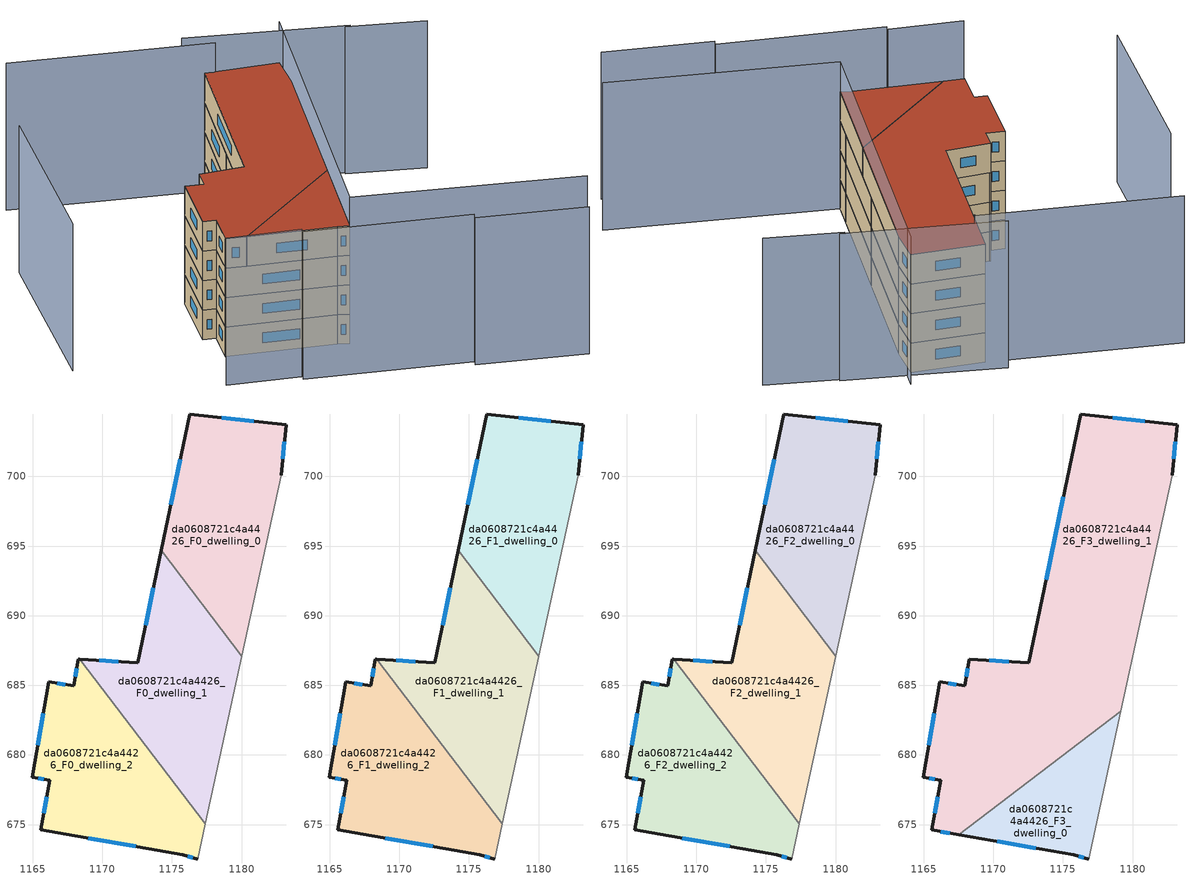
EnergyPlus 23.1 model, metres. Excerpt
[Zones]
da0608721c4a4426_F0_dwelling_0
 floor ground (EU_floor_Construction): 1183.2,703.7 1182.85,700.07 1180.02,687.09 1174.23,694.69 1176.28,704.48 z0
 wall outside (EU_wall_Construction): 1182.85,700.07 1183.2,703.7 1176.28,704.48 1174.23,694.69 z0:3
 wall adiabatic (EU_wall_Construction): 1180.02,687.09 1182.85,700.07 z0:3
 wall to da0608721c4a4426_F0_dwelling_1 (EU_wall_Construction): 1174.23,694.69 1180.02,687.09 z0:3
 window (EU_Window_Construction): 1180.89,703.96 1178.59,704.22 / 1182.97,701.28 1183.08,702.49 / 1175.6,701.22 1174.91,697.96 z1:2
da0608721c4a4426_F0_dwelling_1
 floor ground (EU_floor_Construction): 1174.23,694.69 1180.02,687.09 1177.4,675.04 1168.38,686.88 1172.54,686.61 z0
 wall outside (EU_wall_Construction): 1174.23,694.69 1172.54,686.61 1168.38,686.88 z0:3
 wall adiabatic (EU_wall_Construction): 1177.4,675.04 1180.02,687.09 z0:3
 wall to da0608721c4a4426_F0_dwelling_2 (EU_wall_Construction): 1168.38,686.88 1177.4,675.04 z0:3
 window (EU_Window_Construction): 1171.15,686.7 1169.77,686.79 / 1173.67,692 1173.1,689.31 z1:2
da0608721c4a4426_F0_dwelling_2
 floor ground (EU_floor_Construction): 1168.38,686.88 1177.4,675.04 1176.85,672.53 1175.79,672.83 1165.58,674.61 1166.22,678.18 1164.98,678.4 1166.16,685.26 1167.94,684.95 1168.28,686.88 z0
 wall outside (EU_wall_Construction): 1168.38,686.88 1168.28,686.88 1167.94,684.95 1166.16,685.26 1164.98,678.4 1166.22,678.18 1165.58,674.61 1175.79,672.83 1176.85,672.53 z0:3
 wall adiabatic (EU_wall_Construction): 1176.85,672.53 1177.4,675.04 z0:3
 window (EU_Window_Construction): 1165.39,678.33 1165.81,678.26 / 1165.77,682.98 1165.37,680.69 / 1167.35,685.06 1166.75,685.16 / 1168.17,686.24 1168.05,685.6 / 1176.14,672.73 1176.5,672.63 / 1168.98,674.02 1172.39,673.43 / 1166.01,676.99 1165.79,675.8 z1:2
da0608721c4a4426_F1_dwelling_0
 floor to da0608721c4a4426_F0_dwelling_0 (EU_floor_Construction): 1183.2,703.7 1182.85,700.07 1180.02,687.09 1174.23,694.69 1176.28,704.48 z3
 wall outside (EU_wall_Construction): 1182.85,700.07 1183.2,703.7 1176.28,704.48 1174.23,694.69 z3:6
 wall adiabatic (EU_wall_Construction): 1180.02,687.09 1182.85,700.07 z3:6
 wall to da0608721c4a4426_F1_dwelling_1 (EU_wall_Construction): 1174.23,694.69 1180.02,687.09 z3:6
 window (EU_Window_Construction): 1180.89,703.96 1178.59,704.22 / 1182.97,701.28 1183.08,702.49 / 1175.6,701.22 1174.91,697.96 z4:5
da0608721c4a4426_F1_dwelling_1
 floor to da0608721c4a4426_F0_dwelling_1 (EU_floor_Construction): 1174.23,694.69 1180.02,687.09 1177.4,675.04 1168.38,686.88 1172.54,686.61 z3
 wall outside (EU_wall_Construction): 1174.23,694.69 1172.54,686.61 1168.38,686.88 z3:6
 wall adiabatic (EU_wall_Construction): 1177.4,675.04 1180.02,687.09 z3:6
 wall to da0608721c4a4426_F1_dwelling_2 (EU_wall_Construction): 1168.38,686.88 1177.4,675.04 z3:6
 window (EU_Window_Construction): 1171.15,686.7 1169.77,686.79 / 1173.67,692 1173.1,689.31 z4:5
da0608721c4a4426_F1_dwelling_2
 floor to da0608721c4a4426_F0_dwelling_2 (EU_floor_Construction): 1168.38,686.88 1177.4,675.04 1176.85,672.53 1175.79,672.83 1165.58,674.61 1166.22,678.18 1164.98,678.4 1166.16,685.26 1167.94,684.95 1168.28,686.88 z3
 wall outside (EU_wall_Construction): 1168.38,686.88 1168.28,686.88 1167.94,684.95 1166.16,685.26 1164.98,678.4 1166.22,678.18 1165.58,674.61 1175.79,672.83 1176.85,672.53 z3:6
 wall adiabatic (EU_wall_Construction): 1176.85,672.53 1177.4,675.04 z3:6
 window (EU_Window_Construction): 1165.39,678.33 1165.81,678.26 / 1165.77,682.98 1165.37,680.69 / 1167.35,685.06 1166.75,685.16 / 1168.17,686.24 1168.05,685.6 / 1176.14,672.73 1176.5,672.63 / 1168.98,674.02 1172.39,673.43 / 1166.01,676.99 1165.79,675.8 z4:5
da0608721c4a4426_F2_dwelling_0
 floor to da0608721c4a4426_F1_dwelling_0 (EU_floor_Construction): 1183.2,703.7 1182.85,700.07 1180.02,687.09 1174.23,694.69 1176.28,704.48 z6
 wall outside (EU_wall_Construction): 1182.85,700.07 1183.2,703.7 1176.28,704.48 1174.23,694.69 z6:9
 wall adiabatic (EU_wall_Construction): 1180.02,687.09 1182.85,700.07 z6:9
 wall to da0608721c4a4426_F2_dwelling_1 (EU_wall_Construction): 1174.23,694.69 1180.02,687.09 z6:9
 window (EU_Window_Construction): 1180.89,703.96 1178.59,704.22 / 1182.97,701.28 1183.08,702.49 / 1175.6,701.22 1174.91,697.96 z7:8
da0608721c4a4426_F2_dwelling_1
 floor to da0608721c4a4426_F1_dwelling_1 (EU_floor_Construction): 1174.23,694.69 1180.02,687.09 1177.4,675.04 1168.38,686.88 1172.54,686.61 z6
 wall outside (EU_wall_Construction): 1174.23,694.69 1172.54,686.61 1168.38,686.88 z6:9
 wall adiabatic (EU_wall_Construction): 1177.4,675.04 1180.02,687.09 z6:9
 wall to da0608721c4a4426_F2_dwelling_2 (EU_wall_Construction): 1168.38,686.88 1177.4,675.04 z6:9
 window (EU_Window_Construction): 1171.15,686.7 1169.77,686.79 / 1173.67,692 1173.1,689.31 z7:8
da0608721c4a4426_F2_dwelling_2
 floor to da0608721c4a4426_F1_dwelling_2 (EU_floor_Construction): 1168.38,686.88 1177.4,675.04 1176.85,672.53 1175.79,672.83 1165.58,674.61 1166.22,678.18 1164.98,678.4 1166.16,685.26 1167.94,684.95 1168.28,686.88 z6
 wall outside (EU_wall_Construction): 1168.38,686.88 1168.28,686.88 1167.94,684.95 1166.16,685.26 1164.98,678.4 1166.22,678.18 1165.58,674.61 1175.79,672.83 1176.85,672.53 z6:9
 wall adiabatic (EU_wall_Construction): 1176.85,672.53 1177.4,675.04 z6:9
 window (EU_Window_Construction): 1165.39,678.33 1165.81,678.26 / 1165.77,682.98 1165.37,680.69 / 1167.35,685.06 1166.75,685.16 / 1168.17,686.24 1168.05,685.6 / 1176.14,672.73 1176.5,672.63 / 1168.98,674.02 1172.39,673.43 / 1166.01,676.99 1165.79,675.8 z7:8
da0608721c4a4426_F3_dwelling_0
 floor to da0608721c4a4426_F2_dwelling_2 (EU_floor_Construction): 1174.14,679.32 1177.4,675.04 1176.85,672.53 1175.79,672.83 1167.53,674.27 z9
 floor to da0608721c4a4426_F2_dwelling_1 (EU_floor_Construction): 1179.16,683.14 1177.4,675.04 1174.14,679.32 z9
 wall outside (EU_wall_Construction): 1167.53,674.27 1175.79,672.83 1176.85,672.53 z9:12
 wall to da0608721c4a4426_F3_dwelling_1 (EU_wall_Construction): 1179.16,683.14 1167.53,674.27 z9:12
 wall adiabatic (EU_wall_Construction): 1176.85,672.53 1179.16,683.14 z9:12
 window (EU_Window_Construction): 1176.14,672.73 1176.5,672.63 / 1170.28,673.79 1173.04,673.31 z10:11
 roof outside (EU_roof_Construction): 1176.85,672.53 1179.16,683.14 1167.53,674.27 1175.79,672.83 z12
da0608721c4a4426_F3_dwelling_1
 floor to da0608721c4a4426_F2_dwelling_0 (EU_floor_Construction): 1183.2,703.7 1182.85,700.07 1180.02,687.1 1174.23,694.69 1176.28,704.48 z9
 floor to da0608721c4a4426_F2_dwelling_1 (EU_floor_Construction): 1174.23,694.69 1180.02,687.1 1179.16,683.14 1174.14,679.32 1168.38,686.88 1172.54,686.61 z9
 floor to da0608721c4a4426_F2_dwelling_2 (EU_floor_Construction): 1168.38,686.88 1174.14,679.32 1167.53,674.27 1165.58,674.61 1166.22,678.18 1164.98,678.4 1166.16,685.26 1167.94,684.95 1168.28,686.88 z9
 wall outside (EU_wall_Construction): 1182.85,700.07 1183.2,703.7 1176.28,704.48 1172.54,686.61 1168.28,686.88 1167.94,684.95 1166.16,685.26 1164.98,678.4 1166.22,678.18 1165.58,674.61 1167.53,674.27 z9:12
 wall adiabatic (EU_wall_Construction): 1179.16,683.14 1182.85,700.07 z9:12
 window (EU_Window_Construction): 1166.01,676.99 1165.79,675.8 / 1165.39,678.33 1165.81,678.26 / 1165.77,682.98 1165.37,680.69 / 1167.35,685.06 1166.75,685.16 / 1168.17,686.24 1168.05,685.6 / 1171.12,686.7 1169.7,686.79 / 1175.03,698.53 1173.79,692.57 / 1180.89,703.96 1178.59,704.22 / 1182.97,701.28 1183.08,702.49 / 1166.23,674.5 1166.88,674.39 z10:11
 roof outside (EU_roof_Construction): 1179.16,683.14 1182.85,700.07 1183.2,703.7 1176.28,704.48 1172.54,686.61 1168.28,686.88 1167.94,684.95 1166.16,685.26 1164.98,678.4 1166.22,678.18 1165.58,674.61 1167.53,674.27 z12
shading: 1185.7,664.39 1195.91,662.32 / 1170.36,667.93 1185.81,664.99 / 1163.53,669.5 1170.44,668.42 / 1154.8,696.61 1151.94,677.5 / 1198.05,667.78 1176.82,672.4 / 1176.82,672.4 1184.08,705.72 / 1196.45,700.76 1189.2,702.55 / 1189.73,702.66 1174.78,706.31 / 1177.24,704.29 1158.37,708.05 z0:15
[Building]
EU S2 Campaign: North Axis=0; Terrain=City; Solar Distribution=FullExterior
[Site:Location]
Bologna: Latitude=44.5; Longitude=11.25; Time Zone=1; Elevation=37
[SizingPeriod:WeatherFileDays]
AnnualSizingPeriod: Begin Month=1; Begin Day of Month=1; End Month=12; End Day of Month=31; Day of Week for Start Day=Monday; Use Weather File Daylight Saving Period=No; Use Weather File Rain and Snow Indicators=No
[MATERIAL]
EU_InternalMass_Material: Roughness=MediumRough; Thickness=0.1; Conductivity=1; Density=1800; Specific Heat=900; Thermal Absorptance=0.9; Solar Absorptance=0.7; Visible Absorptance=0.7
[MATERIAL:NOMASS] Roughness=MediumRough; Thermal Absorptance=0.9; Solar Absorptance=0.7; Visible Absorptance=0.7
Name | Thermal Resistance
EU_wall_NoMass | 0.937881
EU_roof_NoMass | 0.548572
EU_floor_NoMass | 0.71348
[WINDOWMATERIAL:SIMPLEGLAZINGSYSTEM]
EU_Window_SimpleGlazing: UFactor=4.25633; Solar Heat Gain Coefficient=0.85; Visible Transmittance=0.85
[CONSTRUCTION]
EU_wall_Construction: EU_wall_NoMass
EU_roof_Construction: EU_roof_NoMass
EU_floor_Construction: EU_floor_NoMass
EU_Window_Construction: EU_Window_SimpleGlazing
EU_InternalMass_Construction: EU_InternalMass_Material
[ZONE] Type=1; Multiplier=1; Ceiling Height=autocalculate; Floor Area=autocalculate; Part of Total Floor Area=Yes
Name | Volume
da0608721c4a4426_F0_dwelling_0; da0608721c4a4426_F1_dwelling_0; da0608721c4a4426_F2_dwelling_0 | 293.11
da0608721c4a4426_F3_dwelling_0 | 152.979
da0608721c4a4426_F0_dwelling_1; da0608721c4a4426_F1_dwelling_1; da0608721c4a4426_F2_dwelling_1 | 293.109
da0608721c4a4426_F3_dwelling_1 | 726.284
da0608721c4a4426_F0_dwelling_2; da0608721c4a4426_F1_dwelling_2; da0608721c4a4426_F2_dwelling_2 | 293.087
[INTERNALMASS] Construction=EU_InternalMass_Construction
Name | Zone or ZoneList | Surface Area
da0608721c4a4426_F0_dwelling_0_EU_InternalMass | da0608721c4a4426_F0_dwelling_0 | 97.7037
da0608721c4a4426_F0_dwelling_1_EU_InternalMass | da0608721c4a4426_F0_dwelling_1 | 97.7027
da0608721c4a4426_F0_dwelling_2_EU_InternalMass | da0608721c4a4426_F0_dwelling_2 | 97.6955
da0608721c4a4426_F1_dwelling_0_EU_InternalMass | da0608721c4a4426_F1_dwelling_0 | 97.7037
da0608721c4a4426_F1_dwelling_1_EU_InternalMass | da0608721c4a4426_F1_dwelling_1 | 97.7027
da0608721c4a4426_F1_dwelling_2_EU_InternalMass | da0608721c4a4426_F1_dwelling_2 | 97.6955
da0608721c4a4426_F2_dwelling_0_EU_InternalMass | da0608721c4a4426_F2_dwelling_0 | 97.7037
da0608721c4a4426_F2_dwelling_1_EU_InternalMass | da0608721c4a4426_F2_dwelling_1 | 97.7027
da0608721c4a4426_F2_dwelling_2_EU_InternalMass | da0608721c4a4426_F2_dwelling_2 | 97.6955
da0608721c4a4426_F3_dwelling_0_EU_InternalMass | da0608721c4a4426_F3_dwelling_0 | 50.9873
da0608721c4a4426_F3_dwelling_1_EU_InternalMass | da0608721c4a4426_F3_dwelling_1 | 242.106
[OTHEREQUIPMENT] Fuel Type=Electricity; Design Level Calculation Method=Watts/Area; Power per Zone Floor Area=1; Fraction Latent=0; Fraction Radiant=0; Fraction Lost=0; Carbon Dioxide Generation Rate=0; EndUse Subcategory=EU_Step8_InternalGains
Name | Zone or ZoneList or Space or SpaceList | Schedule
EU_Step8_InternalGain_da0608721c4a4426_F0_dwelling_0_f000 | da0608721c4a4426_F0_dwelling_0 | EU_Step8_GainSchedule_da0608721c4a4426_F0_dwelling_0_f000
EU_Step8_InternalGain_da0608721c4a4426_F0_dwelling_1_f000 | da0608721c4a4426_F0_dwelling_1 | EU_Step8_GainSchedule_da0608721c4a4426_F0_dwelling_1_f000
EU_Step8_InternalGain_da0608721c4a4426_F0_dwelling_2_f000 | da0608721c4a4426_F0_dwelling_2 | EU_Step8_GainSchedule_da0608721c4a4426_F0_dwelling_2_f000
EU_Step8_InternalGain_da0608721c4a4426_F1_dwelling_0_f000 | da0608721c4a4426_F1_dwelling_0 | EU_Step8_GainSchedule_da0608721c4a4426_F1_dwelling_0_f000
EU_Step8_InternalGain_da0608721c4a4426_F1_dwelling_1_f000 | da0608721c4a4426_F1_dwelling_1 | EU_Step8_GainSchedule_da0608721c4a4426_F1_dwelling_1_f000
EU_Step8_InternalGain_da0608721c4a4426_F1_dwelling_2_f000 | da0608721c4a4426_F1_dwelling_2 | EU_Step8_GainSchedule_da0608721c4a4426_F1_dwelling_2_f000
EU_Step8_InternalGain_da0608721c4a4426_F2_dwelling_0_f000 | da0608721c4a4426_F2_dwelling_0 | EU_Step8_GainSchedule_da0608721c4a4426_F2_dwelling_0_f000
EU_Step8_InternalGain_da0608721c4a4426_F2_dwelling_1_f000 | da0608721c4a4426_F2_dwelling_1 | EU_Step8_GainSchedule_da0608721c4a4426_F2_dwelling_1_f000
EU_Step8_InternalGain_da0608721c4a4426_F2_dwelling_2_f000 | da0608721c4a4426_F2_dwelling_2 | EU_Step8_GainSchedule_da0608721c4a4426_F2_dwelling_2_f000
EU_Step8_InternalGain_da0608721c4a4426_F3_dwelling_0_f000 | da0608721c4a4426_F3_dwelling_0 | EU_Step8_GainSchedule_da0608721c4a4426_F3_dwelling_0_f000
EU_Step8_InternalGain_da0608721c4a4426_F3_dwelling_1_f000 | da0608721c4a4426_F3_dwelling_1 | EU_Step8_GainSchedule_da0608721c4a4426_F3_dwelling_1_f000
[ZONEVENTILATION:DESIGNFLOWRATE] Schedule=EU_AlwaysOn; Design Flow Rate Calculation Method=AirChanges/Hour; Air Changes per Hour=0.687892; Ventilation Type=Natural; Fan Pressure Rise=0; Fan Total Efficiency=1; Constant Term Coefficient=1; Temperature Term Coefficient=0; Velocity Term Coefficient=0; Velocity Squared Term Coefficient=0; Minimum Indoor Temperature=-100; Maximum Indoor Temperature=100; Delta Temperature=-100; Minimum Outdoor Temperature=-100; Maximum Outdoor Temperature=100; Maximum Wind Speed=40
Name | Zone or ZoneList or Space or SpaceList
EU_ConstantAir_da0608721c4a4426_F0_dwelling_0 | da0608721c4a4426_F0_dwelling_0
EU_ConstantAir_da0608721c4a4426_F0_dwelling_1 | da0608721c4a4426_F0_dwelling_1
EU_ConstantAir_da0608721c4a4426_F0_dwelling_2 | da0608721c4a4426_F0_dwelling_2
EU_ConstantAir_da0608721c4a4426_F1_dwelling_0 | da0608721c4a4426_F1_dwelling_0
EU_ConstantAir_da0608721c4a4426_F1_dwelling_1 | da0608721c4a4426_F1_dwelling_1
EU_ConstantAir_da0608721c4a4426_F1_dwelling_2 | da0608721c4a4426_F1_dwelling_2
EU_ConstantAir_da0608721c4a4426_F2_dwelling_0 | da0608721c4a4426_F2_dwelling_0
EU_ConstantAir_da0608721c4a4426_F2_dwelling_1 | da0608721c4a4426_F2_dwelling_1
EU_ConstantAir_da0608721c4a4426_F2_dwelling_2 | da0608721c4a4426_F2_dwelling_2
EU_ConstantAir_da0608721c4a4426_F3_dwelling_0 | da0608721c4a4426_F3_dwelling_0
EU_ConstantAir_da0608721c4a4426_F3_dwelling_1 | da0608721c4a4426_F3_dwelling_1
[HVACTEMPLATE:THERMOSTAT] Constant Heating Setpoint=20; Constant Cooling Setpoint=50
EU_HeatOnly_da0608721c4a4426_F0_dwelling_0; EU_HeatOnly_da0608721c4a4426_F0_dwelling_1; EU_HeatOnly_da0608721c4a4426_F0_dwelling_2; EU_HeatOnly_da0608721c4a4426_F1_dwelling_0; EU_HeatOnly_da0608721c4a4426_F1_dwelling_1; EU_HeatOnly_da0608721c4a4426_F1_dwelling_2; EU_HeatOnly_da0608721c4a4426_F2_dwelling_0; EU_HeatOnly_da0608721c4a4426_F2_dwelling_1; EU_HeatOnly_da0608721c4a4426_F2_dwelling_2; EU_HeatOnly_da0608721c4a4426_F3_dwelling_0; EU_HeatOnly_da0608721c4a4426_F3_dwelling_1
[HVACTEMPLATE:ZONE:IDEALLOADSAIRSYSTEM] System Availability Schedule=EU_AlwaysOn; Maximum Heating Supply Air Temperature=50; Minimum Cooling Supply Air Temperature=13; Maximum Heating Supply Air Humidity Ratio=0.0156; Minimum Cooling Supply Air Humidity Ratio=0.0077; Heating Limit=NoLimit; Cooling Limit=NoLimit; Heating Availability Schedule=EU_AlwaysOn; Cooling Availability Schedule=EU_CoolingOff; Dehumidification Control Type=ConstantSensibleHeatRatio; Cooling Sensible Heat Ratio=0.7; Dehumidification Setpoint=60; Humidification Control Type=None; Humidification Setpoint=30; Outdoor Air Method=None; Outdoor Air Flow Rate per Person=0.00944; Outdoor Air Flow Rate per Zone Floor Area=0; Outdoor Air Flow Rate per Zone=0; Demand Controlled Ventilation Type=None; Outdoor Air Economizer Type=NoEconomizer; Heat Recovery Type=None; Sensible Heat Recovery Effectiveness=0.7; Latent Heat Recovery Effectiveness=0.65
Name | Template Thermostat
da0608721c4a4426_F0_dwelling_0 | EU_HeatOnly_da0608721c4a4426_F0_dwelling_0
da0608721c4a4426_F0_dwelling_1 | EU_HeatOnly_da0608721c4a4426_F0_dwelling_1
da0608721c4a4426_F0_dwelling_2 | EU_HeatOnly_da0608721c4a4426_F0_dwelling_2
da0608721c4a4426_F1_dwelling_0 | EU_HeatOnly_da0608721c4a4426_F1_dwelling_0
da0608721c4a4426_F1_dwelling_1 | EU_HeatOnly_da0608721c4a4426_F1_dwelling_1
da0608721c4a4426_F1_dwelling_2 | EU_HeatOnly_da0608721c4a4426_F1_dwelling_2
da0608721c4a4426_F2_dwelling_0 | EU_HeatOnly_da0608721c4a4426_F2_dwelling_0
da0608721c4a4426_F2_dwelling_1 | EU_HeatOnly_da0608721c4a4426_F2_dwelling_1
da0608721c4a4426_F2_dwelling_2 | EU_HeatOnly_da0608721c4a4426_F2_dwelling_2
da0608721c4a4426_F3_dwelling_0 | EU_HeatOnly_da0608721c4a4426_F3_dwelling_0
da0608721c4a4426_F3_dwelling_1 | EU_HeatOnly_da0608721c4a4426_F3_dwelling_1
[SIZING:ZONE] Zone Cooling Design Supply Air Temperature Input Method=SupplyAirTemperature; Zone Cooling Design Supply Air Temperature=13; Zone Heating Design Supply Air Temperature Input Method=SupplyAirTemperature; Zone Heating Design Supply Air Temperature=50; Zone Cooling Design Supply Air Humidity Ratio=0.008; Zone Heating Design Supply Air Humidity Ratio=0.008; Cooling Design Air Flow Method=DesignDay; Cooling Design Air Flow Rate=0; Cooling Minimum Air Flow per Zone Floor Area=0.000762; Cooling Minimum Air Flow=0; Cooling Minimum Air Flow Fraction=0.2; Heating Design Air Flow Method=DesignDay; Heating Design Air Flow Rate=0; Heating Maximum Air Flow per Zone Floor Area=0.002032; Heating Maximum Air Flow=0.141576; Heating Maximum Air Flow Fraction=0.3; Account for Dedicated Outdoor Air System=No; Dedicated Outdoor Air System Control Strategy=NeutralSupplyAir; Dedicated Outdoor Air Low Setpoint Temperature for Design=autosize; Dedicated Outdoor Air High Setpoint Temperature for Design=autosize; Zone Load Sizing Method=Sensible Load Only No Latent Load; Zone Latent Cooling Design Supply Air Humidity Ratio Input Method=HumidityRatioDifference; Zone Cooling Design Supply Air Humidity Ratio Difference=0.005; Zone Latent Heating Design Supply Air Humidity Ratio Input Method=HumidityRatioDifference; Zone Humidification Design Supply Air Humidity Ratio Difference=0.005
da0608721c4a4426_F0_dwelling_0; da0608721c4a4426_F0_dwelling_1; da0608721c4a4426_F0_dwelling_2; da0608721c4a4426_F1_dwelling_0; da0608721c4a4426_F1_dwelling_1; da0608721c4a4426_F1_dwelling_2; da0608721c4a4426_F2_dwelling_0; da0608721c4a4426_F2_dwelling_1; da0608721c4a4426_F2_dwelling_2; da0608721c4a4426_F3_dwelling_0; da0608721c4a4426_F3_dwelling_1
[SCHEDULE:CONSTANT]
Name | Hourly Value
EU_AlwaysOn | 1
EU_CoolingOff | 0
[SCHEDULE:FILE] Column Number=1; Rows to Skip at Top=0; Number of Hours of Data=8760; Column Separator=Comma; Interpolate to Timestep=No; Minutes per Item=60; Adjust Schedule for Daylight Savings=Yes
Name | File
EU_Step8_GainSchedule_da0608721c4a4426_F0_dwelling_0_f000 | ../../schedules/da0608721c4a4426/da0608721c4a4426_F0_dwelling_0_f000_gain.csv
EU_Step8_GainSchedule_da0608721c4a4426_F0_dwelling_1_f000 | ../../schedules/da0608721c4a4426/da0608721c4a4426_F0_dwelling_1_f000_gain.csv
EU_Step8_GainSchedule_da0608721c4a4426_F0_dwelling_2_f000 | ../../schedules/da0608721c4a4426/da0608721c4a4426_F0_dwelling_2_f000_gain.csv
EU_Step8_GainSchedule_da0608721c4a4426_F1_dwelling_0_f000 | ../../schedules/da0608721c4a4426/da0608721c4a4426_F1_dwelling_0_f000_gain.csv
EU_Step8_GainSchedule_da0608721c4a4426_F1_dwelling_1_f000 | ../../schedules/da0608721c4a4426/da0608721c4a4426_F1_dwelling_1_f000_gain.csv
EU_Step8_GainSchedule_da0608721c4a4426_F1_dwelling_2_f000 | ../../schedules/da0608721c4a4426/da0608721c4a4426_F1_dwelling_2_f000_gain.csv
EU_Step8_GainSchedule_da0608721c4a4426_F2_dwelling_0_f000 | ../../schedules/da0608721c4a4426/da0608721c4a4426_F2_dwelling_0_f000_gain.csv
EU_Step8_GainSchedule_da0608721c4a4426_F2_dwelling_1_f000 | ../../schedules/da0608721c4a4426/da0608721c4a4426_F2_dwelling_1_f000_gain.csv
EU_Step8_GainSchedule_da0608721c4a4426_F2_dwelling_2_f000 | ../../schedules/da0608721c4a4426/da0608721c4a4426_F2_dwelling_2_f000_gain.csv
EU_Step8_GainSchedule_da0608721c4a4426_F3_dwelling_0_f000 | ../../schedules/da0608721c4a4426/da0608721c4a4426_F3_dwelling_0_f000_gain.csv
EU_Step8_GainSchedule_da0608721c4a4426_F3_dwelling_1_f000 | ../../schedules/da0608721c4a4426/da0608721c4a4426_F3_dwelling_1_f000_gain.csv
